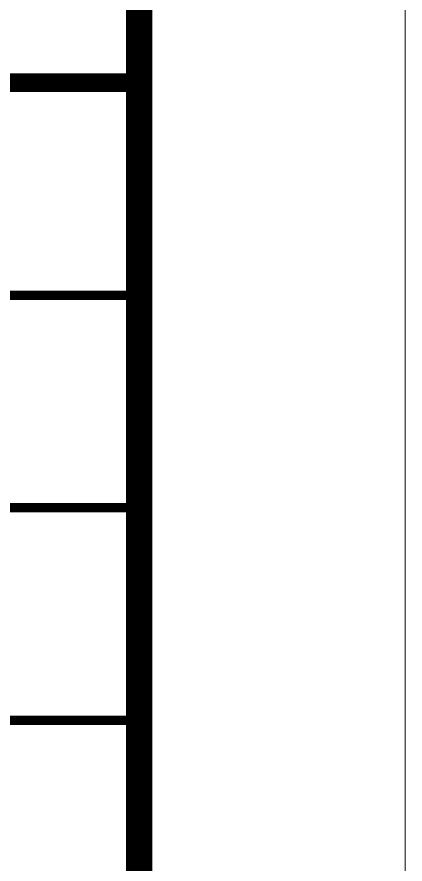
# Model space of a CAD drawing. Extents: x 3774419 to 4775970, y -926964 to 2266.
# Drawn here: x 3981158 to 3982617, y -618705 to -615516 of the extents above; entities that cross this region are included whole.
import ezdxf

# ---------------------------------------------------------------- set-up
doc = ezdxf.new("R2010")
doc.units = 0
doc.header["$LTSCALE"] = 1000
doc.header["$MEASUREMENT"] = 0
doc.layers.add('!!电气', color=1, linetype='CONTINUOUS')
doc.layers.add('图框', color=147, linetype='CONTINUOUS', lineweight=20)

# ---------------------------------------------------------------- blocks, each defined once
blk = doc.blocks.new('A$C7E752094')
at = {"layer": '图框'}
for points, const_width in [([(7000, 11000), (0, 11000)], 70), ([(0, 11000), (7000, 11000)], 70), ([(0, 10200), (7000, 10200)], 35), ([(0, 9400), (7000, 9400)], 35), ([(0, 8600), (7000, 8600)], 35)]:
    blk.add_lwpolyline(points, dxfattribs=dict(at, const_width=const_width))

msp = doc.modelspace()

# ---------------------------------------------------------------- linework, layer by layer
at = {"layer": '图框'}
msp.add_lwpolyline([(3923217.2, -588009.7), (3982617, -588009.7), (3982617, -629963.9), (3923217.2, -629963.9)], close=True, dxfattribs=at)
at = {"layer": '图框', "const_width": 100}
msp.add_lwpolyline([(3925717.2, -628963.9), (3981617.2, -628963.9), (3981617.2, -588963.9), (3925717.2, -588963.9)], close=True, dxfattribs=at)

# ---------------------------------------------------------------- block references
at = {"layer": '!!电气'}
msp.add_blockref('A$C7E752094', (3974617.2, -626763.6), dxfattribs=at)

doc.saveas('drawing.dxf')
